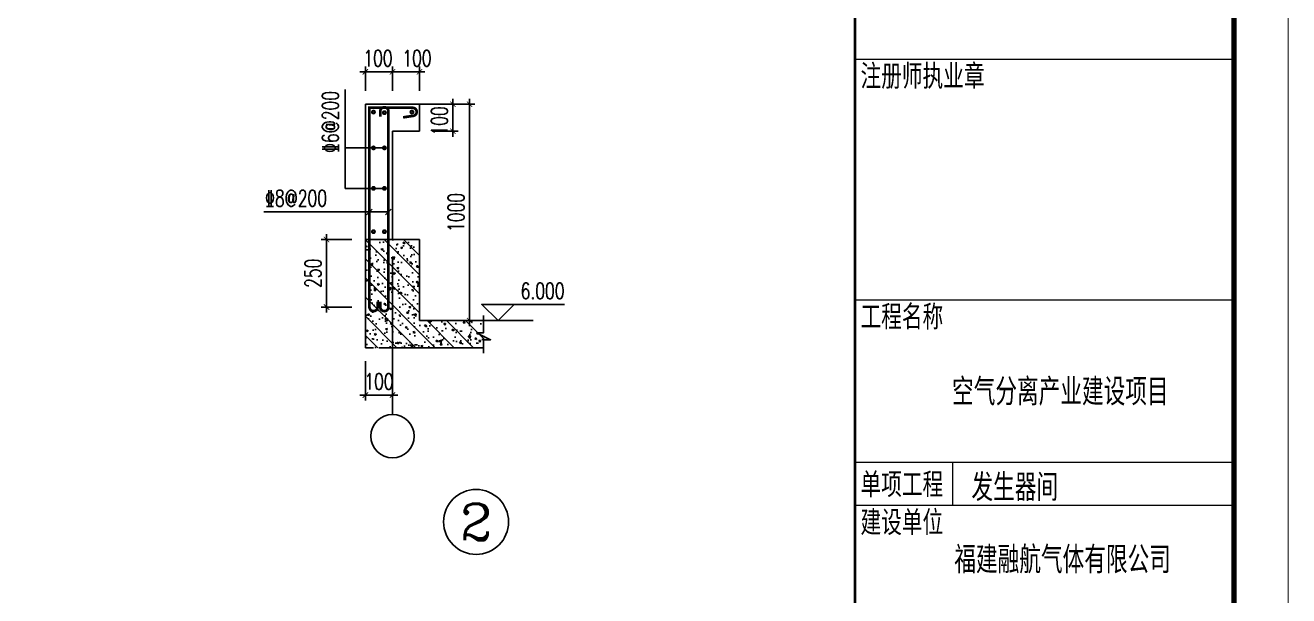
# Model space of a CAD drawing. Extents: x 959592 to 1105020, y -295412 to 379724.
# Drawn here: x 1004047 to 1027385, y -29867 to -19321 of the extents above; entities that cross this region are included whole.
import ezdxf
from ezdxf.enums import TextEntityAlignment as Align

# ---------------------------------------------------------------- set-up
doc = ezdxf.new("R2010")
doc.units = 0
doc.header["$LTSCALE"] = 1000
doc.header["$MEASUREMENT"] = 0
doc.linetypes.add('DASH', pattern=[0.35, 0.25, -0.1])
doc.layers.get('0').update_dxf_attribs({"linetype": 'CONTINUOUS'})
doc.layers.get('Defpoints').update_dxf_attribs({"linetype": 'CONTINUOUS', "lineweight": 5})
for name, color, linetype, lineweight in [('DIM', 3, 'CONTINUOUS', 5), ('FRAME', 3, 'CONTINUOUS', 5), ('PUB_TEXT', 7, 'CONTINUOUS', 5)]:
    doc.layers.add(name, color=color, linetype=linetype, lineweight=lineweight)
doc.layers.add('DIM_COLUMN', color=3, linetype='CONTINUOUS')
doc.layers.add('DIMENSION', color=3, linetype='CONTINUOUS')
doc.styles.add('_HZTXT', font='TXT', dxfattribs={"width": 0.8, "bigfont": 'HZTXT'})
doc.styles.add('COMPLEX', font='COMPLEX')
doc.styles.add('DXFS', font='txt.shx', dxfattribs={"width": 0.65, "bigfont": 'dxfs.shx'})
doc.styles.add('FRAME', font='simhei.ttf', dxfattribs={"width": 0.7})
doc.styles.add('TSSD_Dimension', font='TXT.shx', dxfattribs={"width": 0.7, "bigfont": 'hztxt.shx'})
doc.dimstyles.new('TSSD_20_100', dxfattribs={"dimtxt": 300, "dimasz": 100, "dimexe": 100, "dimexo": 250, "dimgap": 100, "dimtad": 1, "dimdec": 0, "dimlfac": 0.2, "dimzin": 0, "dimdsep": 46, "dimtxsty": 'TSSD_Dimension', "dimblk": 'ARCHTICK', "dimcen": 0, "dimdle": 100, "dimclrt": 7, "dimadec": 0, "dimazin": 0, "dimtfac": 1, "dimtdec": 0, "dimtix": 1, "dimtmove": 2, "dimatfit": 3, "dimfxl": 1, "dimtolj": 1, "dimtzin": 0, "dimarcsym": 0})

# ---------------------------------------------------------------- blocks, each defined once
blk = doc.blocks.new('_ARCHTICK')
at = {"color": 0, "linetype": 'ByBlock', "const_width": 0.15}
blk.add_lwpolyline([(-0.5, -0.5), (0.5, 0.5)], dxfattribs=at)
blk = doc.blocks.new('*D192')
at = {"layer": 'Defpoints', "color": 0, "transparency": 16777216}
for p in [(1009612.190076, -23281.273577), (1010329.354357, -23281.273577), (1010329.354357, -24531.273577)]:
    blk.add_point(p, dxfattribs=at)
at = {"layer": 'DIM', "color": 0, "lineweight": -2, "transparency": 16777216}
for p, q in [((1010079.354357, -23281.273577), (1009512.190076, -23281.273577)), ((1009612.190076, -24631.273577), (1009612.190076, -23181.273577)), ((1010079.354357, -24531.273577), (1009512.190076, -24531.273577))]:
    blk.add_line(p, q, dxfattribs=at)
at = {"layer": 'DIM', "color": 0, "lineweight": -2, "transparency": 16777216, "xscale": 100, "yscale": 100, "zscale": 100}
for p, rotation in [((1009612.190076, -23281.273577), 90), ((1009612.190076, -24531.273577), 270)]:
    blk.add_blockref('_ARCHTICK', p, dxfattribs=dict(at, rotation=rotation))
at = {"layer": 'DIM', "color": 7, "transparency": 16777216, "insert": (1009362.190076, -23906.273577), "char_height": 300, "attachment_point": 5, "rotation": 90, "style": 'TSSD_Dimension'}
blk.add_mtext('\\A1;250', dxfattribs=at)
blk = doc.blocks.new('*D193')
at = {"layer": 'Defpoints', "color": 0, "transparency": 16777216}
for p in [(1010329.354357, -25281.273577), (1010829.354357, -25281.273577), (1010829.354357, -26156.827893)]:
    blk.add_point(p, dxfattribs=at)
at = {"layer": 'DIM', "color": 0, "lineweight": -2, "transparency": 16777216}
for p, q in [((1010329.354357, -25531.273577), (1010329.354357, -26256.827893)), ((1010829.354357, -25531.273577), (1010829.354357, -26256.827893)), ((1010329.354357, -26156.827893), (1010229.354357, -26156.827893)), ((1010329.354357, -26156.827893), (1010829.354357, -26156.827893)), ((1010829.354357, -26156.827893), (1010929.354357, -26156.827893))]:
    blk.add_line(p, q, dxfattribs=at)
at = {"layer": 'DIM', "color": 0, "lineweight": -2, "transparency": 16777216, "xscale": 100, "yscale": 100, "zscale": 100}
blk.add_blockref('_ARCHTICK', (1010329.354357, -26156.827893), dxfattribs=at)
at = {"layer": 'DIM', "color": 0, "lineweight": -2, "transparency": 16777216, "xscale": 100, "yscale": 100, "zscale": 100, "rotation": 180}
blk.add_blockref('_ARCHTICK', (1010829.354357, -26156.827893), dxfattribs=at)
at = {"layer": 'DIM', "color": 7, "transparency": 16777216, "insert": (1010579.354357, -25906.827893), "char_height": 300, "attachment_point": 5, "style": 'TSSD_Dimension'}
blk.add_mtext('\\A1;100', dxfattribs=at)
blk = doc.blocks.new('轴号')
at = {"layer": 'DIMENSION'}
blk.add_circle((0, -400), 400, dxfattribs=at)
at = {"layer": 'DIMENSION', "style": 'COMPLEX', "width": 1.041667}
blk.add_attdef('A', text='', height=448, dxfattribs=at).set_placement((-200, -624), (200, -624), align=Align.FIT)
blk = doc.blocks.new('*D194')
at = {"layer": 'Defpoints', "color": 0, "transparency": 16777216}
for p in [(1010829.354357, -20181.273577), (1010829.354357, -20781.273577), (1011329.354357, -20781.273577)]:
    blk.add_point(p, dxfattribs=at)
at = {"layer": 'DIM', "color": 0, "lineweight": -2, "transparency": 16777216}
for p, q in [((1011429.354357, -20181.273577), (1010729.354357, -20181.273577)), ((1010829.354357, -20531.273577), (1010829.354357, -20081.273577)), ((1011329.354357, -20531.273577), (1011329.354357, -20081.273577))]:
    blk.add_line(p, q, dxfattribs=at)
at = {"layer": 'DIM', "color": 0, "lineweight": -2, "transparency": 16777216, "xscale": 100, "yscale": 100, "zscale": 100, "rotation": 180}
blk.add_blockref('_ARCHTICK', (1010829.354357, -20181.273577), dxfattribs=at)
at = {"layer": 'DIM', "color": 0, "lineweight": -2, "transparency": 16777216, "xscale": 100, "yscale": 100, "zscale": 100}
blk.add_blockref('_ARCHTICK', (1011329.354357, -20181.273577), dxfattribs=at)
at = {"layer": 'DIM', "color": 7, "transparency": 16777216, "insert": (1011281.627085, -19931.273577), "char_height": 300, "attachment_point": 5, "style": 'TSSD_Dimension'}
blk.add_mtext('\\A1;100', dxfattribs=at)
blk = doc.blocks.new('*D195')
at = {"layer": 'Defpoints', "color": 0, "transparency": 16777216}
for p in [(1011053.41521, -20781.273577), (1012253.273269, -20781.273577), (1011553.41521, -24781.273577)]:
    blk.add_point(p, dxfattribs=at)
at = {"layer": 'DIM', "color": 0, "lineweight": -2, "transparency": 16777216}
for p, q in [((1012253.273269, -24881.273577), (1012253.273269, -20681.273577)), ((1011303.41521, -20781.273577), (1012353.273269, -20781.273577)), ((1011803.41521, -24781.273577), (1012353.273269, -24781.273577))]:
    blk.add_line(p, q, dxfattribs=at)
at = {"layer": 'DIM', "color": 0, "lineweight": -2, "transparency": 16777216, "xscale": 100, "yscale": 100, "zscale": 100}
for p, rotation in [((1012253.273269, -20781.273577), 90), ((1012253.273269, -24781.273577), 270)]:
    blk.add_blockref('_ARCHTICK', p, dxfattribs=dict(at, rotation=rotation))
at = {"layer": 'DIM', "color": 7, "transparency": 16777216, "insert": (1012003.273269, -22781.273577), "char_height": 300, "attachment_point": 5, "rotation": 90, "style": 'TSSD_Dimension'}
blk.add_mtext('\\A1;1000', dxfattribs=at)
blk = doc.blocks.new('*D196')
at = {"layer": 'Defpoints', "color": 0, "transparency": 16777216}
for p in [(1010329.354357, -20181.273577), (1010329.354357, -20781.273577), (1010829.354357, -20781.273577)]:
    blk.add_point(p, dxfattribs=at)
at = {"layer": 'DIM', "color": 0, "lineweight": -2, "transparency": 16777216}
for p, q in [((1010929.354357, -20181.273577), (1010229.354357, -20181.273577)), ((1010329.354357, -20531.273577), (1010329.354357, -20081.273577)), ((1010829.354357, -20531.273577), (1010829.354357, -20081.273577))]:
    blk.add_line(p, q, dxfattribs=at)
at = {"layer": 'DIM', "color": 0, "lineweight": -2, "transparency": 16777216, "xscale": 100, "yscale": 100, "zscale": 100, "rotation": 180}
blk.add_blockref('_ARCHTICK', (1010329.354357, -20181.273577), dxfattribs=at)
at = {"layer": 'DIM', "color": 0, "lineweight": -2, "transparency": 16777216, "xscale": 100, "yscale": 100, "zscale": 100}
blk.add_blockref('_ARCHTICK', (1010829.354357, -20181.273577), dxfattribs=at)
at = {"layer": 'DIM', "color": 7, "transparency": 16777216, "insert": (1010560.937184, -19931.273577), "char_height": 300, "attachment_point": 5, "style": 'TSSD_Dimension'}
blk.add_mtext('\\A1;100', dxfattribs=at)
blk = doc.blocks.new('*D197')
at = {"layer": 'Defpoints', "color": 0, "transparency": 16777216}
for p in [(1011329.354357, -20781.273577), (1011945.693061, -20781.273577), (1011329.354357, -21281.273577)]:
    blk.add_point(p, dxfattribs=at)
at = {"layer": 'DIM', "color": 0, "lineweight": -2, "transparency": 16777216}
for p, q in [((1011945.693061, -21381.273577), (1011945.693061, -20681.273577)), ((1011579.354357, -20781.273577), (1012045.693061, -20781.273577)), ((1011579.354357, -21281.273577), (1012045.693061, -21281.273577))]:
    blk.add_line(p, q, dxfattribs=at)
at = {"layer": 'DIM', "color": 0, "lineweight": -2, "transparency": 16777216, "xscale": 100, "yscale": 100, "zscale": 100}
for p, rotation in [((1011945.693061, -20781.273577), 90), ((1011945.693061, -21281.273577), 270)]:
    blk.add_blockref('_ARCHTICK', p, dxfattribs=dict(at, rotation=rotation))
at = {"layer": 'DIM', "color": 7, "transparency": 16777216, "insert": (1011695.693061, -21089.62252), "char_height": 300, "attachment_point": 5, "rotation": 90, "style": 'TSSD_Dimension'}
blk.add_mtext('\\A1;100', dxfattribs=at)
blk = doc.blocks.new('BW-43091906', base_point=(-152259, 7688))
at = {"layer": 'FRAME'}
for p, q in [((-93859, 31138), (-100859, 31138)), ((-93859, 26688), (-100859, 26688)), ((-93859, 23688), (-100859, 23688)), ((-99059, 23688), (-99059, 22888)), ((-93859, 22888), (-100859, 22888))]:
    blk.add_line(p, q, dxfattribs=at)
for points, const_width in [([(-152259, 49688), (-152259, 7688), (-92859, 7688), (-92859, 49688)], 20), ([(-149759, 48688), (-149759, 8688), (-93859, 8688), (-93859, 48688)], 100)]:
    blk.add_lwpolyline(points, close=True, dxfattribs=dict(at, const_width=const_width))
at = {"layer": 'FRAME', "const_width": 50}
blk.add_lwpolyline([(-100859, 48688), (-100859, 8688)], dxfattribs=at)
at = {"layer": 'FRAME', "char_height": 400, "attachment_point": 1, "style": 'FRAME'}
for s, insert, width in [('注册师执业章', (-100759, 31038), 3554.58), ('工程名称', (-100759, 26588), 2368.14), ('单项工程', (-100759, 23488), 2349.15), ('建设单位', (-100759, 22788), 2375.25)]:
    blk.add_mtext(s, dxfattribs=dict(at, insert=insert, width=width))
blk = doc.blocks.new('BW-43173463', base_point=(31168.899037, 16388.83329))
at = {"layer": 'PUB_TEXT', "style": '_HZTXT', "width": 0.8}
for s, p in [('空气分离产业建设项目', (31140.55258, 31643.183116)), ('福建融航气体有限公司', (31182.239468, 28538.176146))]:
    blk.add_text(s, height=500, dxfattribs=at).set_placement(p)

msp = doc.modelspace()

# ---------------------------------------------------------------- hatches: boundary and pattern name
at = {"layer": 'DIMENSION'}
h = msp.add_hatch(dxfattribs=at)
h.set_pattern_fill('ARMORED', color=253, scale=50, style=0)
h.set_pattern_definition([(310, (750403.46, 224265.07), (358.6301, 31.37607), [37.5, -412.5]), (5, (750403.46, 224265.07), (-69.37567, -376.09607), [30, -330]), (259.5486, (750433.35, 224267.68), (289.2547, -344.71977), [31.8701, -350.57106]), (313.8158, (750403.46, 224165.07), (533.6205, 82.7595), [56.25, -618.75]), (263.3644, (750447.93, 224171.96), (467.33135, -487.0589), [47.80514, -525.8565]), (8.8158, (750403.46, 224165.07), (467.331, -487.0593), [45, -495]), (339, (750453.46, 224190.07), (298.45353, 201.30945), [37.5, -412.5]), (34, (750453.46, 224190.07), (121.65767, -362.57502), [30, -330]), (288.5486, (750478.33, 224206.84), (420.1113, -161.26525), [31.8701, -350.57106]), (322.5, (750403.46, 224265.07), (6.079928, -166.446927), [0, -326, 0, -335, 0, -331.25]), (352.5, (750403.46, 224265.07), (131.53477, -197.20586), [0, -191, 0, -318.5, 0, -126.25]), (32.5, (750291.96, 224265.07), (266.91122, 11.277436), [0, -125, 0, -390, 0, -517.5]), (42.5, (750241.96, 224265.07), (291.59308, -50.05249), [0, -162.5, 0, -259, 0, -367.5]), (315, (750403.46, 224265.07), (-176.7767, -176.7767), [])])
h.paths.add_polyline_path([(1012508.564, -24781.274), (1012508.564, -25001.666), (1012383.564, -25001.666), (1012642.992, -25126.666), (1012508.564, -25126.666), (1012508.564, -25281.274), (1011278.57, -25281.274), (1010829.354, -25281.274), (1010329.354, -25281.274), (1010329.354, -23281.274), (1011329.354, -23281.274), (1011329.354, -24781.274)])

# ---------------------------------------------------------------- linework, layer by layer
at = {"layer": 'DIM_COLUMN'}
for p, q in [((1010351.321, -22825.536), (1010457.387, -22719.47)), ((1010701.321, -22825.536), (1010807.387, -22719.47))]:
    msp.add_line(p, q, dxfattribs=at)
at = {"layer": 'DIMENSION'}
for p, q in [((1009956.929, -22335.798), (1009956.929, -20507.992)), ((1010329.354, -20781.274), (1010329.354, -23281.274)), ((1010829.354, -20781.274), (1010329.354, -20781.274)), ((1010829.354, -20781.274), (1011329.354, -20781.274)), ((1011329.354, -20781.274), (1011329.354, -21281.274)), ((1010829.354, -23281.274), (1010829.354, -21281.274)), ((1011329.354, -21281.274), (1010829.354, -21281.274)), ((1010680.636, -21587.992), (1009956.929, -21587.992)), ((1010680.636, -22335.798), (1009956.929, -22335.798)), ((1010754.354, -22772.503), (1008451.497, -22772.503)), ((1010329.354, -25281.274), (1010329.354, -23281.274)), ((1011329.354, -23281.274), (1010329.354, -23281.274)), ((1011329.354, -24781.274), (1011329.354, -23281.274)), ((1010829.354, -26516.734), (1010829.354, -23638.921)), ((1011329.354, -24781.274), (1013427.263, -24781.274)), ((1010829.354, -25281.274), (1012508.564, -25281.274)), ((1011278.57, -25281.274), (1012508.564, -25281.274))]:
    msp.add_line(p, q, dxfattribs=at)
at = {"layer": 'DIMENSION', "linetype": 'DASH'}
msp.add_line((1010829.354, -25281.274), (1010329.354, -25281.274), dxfattribs=at)
at = {"layer": 'DIMENSION', "color": 1, "const_width": 50}
for points in [[(1011025.161, -21023.768), (1011202.22, -20996.68, 1), (1011202.22, -20846.68), (1010404.354, -20846.68), (1010404.354, -24531.274, 1), (1010554.354, -24531.274), (1010554.354, -24431.274)], [(1010604.354, -21012.321), (1010604.354, -20912.321, -1), (1010754.354, -20912.321), (1010754.354, -24531.274, -1), (1010604.354, -24531.274), (1010604.354, -24431.274)]]:
    msp.add_lwpolyline(points, format="xyb", dxfattribs=at)
for points in [[(1010458.073, -20925.815, 1), (1010498.073, -20925.815, 1)], [(1010660.636, -20936.657, 1), (1010700.636, -20936.657, 1)], [(1011168.624, -20925.815, 1), (1011208.624, -20925.815, 1)], [(1010458.073, -21587.992, 1), (1010498.073, -21587.992, 1)], [(1010660.636, -21587.992, 1), (1010700.636, -21587.992, 1)], [(1010458.073, -22335.798, 1), (1010498.073, -22335.798, 1)], [(1010660.636, -22335.798, 1), (1010700.636, -22335.798, 1)], [(1010458.073, -23136.651, 1), (1010498.073, -23136.651, 1)], [(1010660.636, -23136.651, 1), (1010700.636, -23136.651, 1)]]:
    msp.add_lwpolyline(points, format="xyb", close=True, dxfattribs=at)
at = {"layer": 'DIMENSION'}
for points in [[(1013079.356, -24481.274), (1012779.356, -24781.274), (1012479.356, -24481.274), (1014007.343, -24481.274)], [(1012508.564, -25381.819), (1012508.564, -25134.373), (1012642.992, -25134.373), (1012383.564, -25009.373), (1012508.564, -25009.373), (1012508.564, -24684.107)]]:
    msp.add_lwpolyline(points, dxfattribs=at)

# ---------------------------------------------------------------- block references
for name, p in [('BW-43091906', (967975.021, -43401.811)), ('BW-43173463', (1021194.803, -41602.841)), ('轴号', (1010829.354, -26516.734))]:
    msp.add_blockref(name, p, dxfattribs=at)
ref = msp.add_blockref('轴号', (1012373.716, -27902.819), dxfattribs=dict(at, xscale=1.5, yscale=1.5, zscale=1.5))
ref.add_attrib('A', '2', dxfattribs={"height": 672, "style": 'COMPLEX', "width": 1.339286}).set_placement((1012073.716, -28838.819), (1012673.716, -28838.819), align=Align.FIT)

# ---------------------------------------------------------------- texts
at = {"layer": 'DIMENSION', "style": 'DXFS', "width": 0.7}
msp.add_text('%%1326@200', height=300, rotation=90, dxfattribs=at).set_placement((1009832.354, -21679.413))
msp.add_text('%%1328@200', height=300, dxfattribs=at).set_placement((1008477.383, -22669.695))
msp.add_text('6.000', height=300, dxfattribs=at).set_placement((1014007.343, -24381.274), align=Align.RIGHT)
at = {"layer": 'PUB_TEXT', "color": 2, "style": '_HZTXT', "width": 0.8}
msp.add_text('发生器间', height=500, dxfattribs=at).set_placement((1021524.258, -28115.351))

# ---------------------------------------------------------------- dimensions: what is measured, and where the dimension line sits
at = {"layer": 'DIM'}
for base, p1, p2, picture, middle in [((1010329.354, -20181.274), (1010829.354, -20781.274), (1010329.354, -20781.274), '*D196', (1010560.937, -19931.274)), ((1010829.354, -20181.274), (1011329.354, -20781.274), (1010829.354, -20781.274), '*D194', (1011281.627, -19931.274))]:
    dim = msp.add_linear_dim(base=base, p1=p1, p2=p2, dimstyle='TSSD_20_100', dxfattribs=at)
    dim.commit()
    dim.dimension.update_dxf_attribs({"geometry": picture, "text_midpoint": middle, "dimtype": 160})
dim = msp.add_linear_dim(base=(1012253.273, -20781.274), p1=(1011553.415, -24781.274), p2=(1011053.415, -20781.274), angle=270, text='1000', dimstyle='TSSD_20_100', dxfattribs=at)
dim.commit()
dim.dimension.update_dxf_attribs({"geometry": '*D195', "text_midpoint": (1012003.273, -22781.274)})
dim = msp.add_linear_dim(base=(1011945.693, -20781.274), p1=(1011329.354, -21281.274), p2=(1011329.354, -20781.274), angle=90, dimstyle='TSSD_20_100', dxfattribs=at)
dim.commit()
dim.dimension.update_dxf_attribs({"geometry": '*D197', "text_midpoint": (1011695.693, -21089.623), "dimtype": 160})
for base, p1, p2, angle, picture, middle in [((1009612.19, -23281.274), (1010329.354, -24531.274), (1010329.354, -23281.274), 90, '*D192', (1009362.19, -23906.274)), ((1010829.354, -26156.828), (1010329.354, -25281.274), (1010829.354, -25281.274), 180, '*D193', (1010579.354, -25906.828))]:
    dim = msp.add_linear_dim(base=base, p1=p1, p2=p2, angle=angle, dimstyle='TSSD_20_100', dxfattribs=at)
    dim.commit()
    dim.dimension.update_dxf_attribs({"geometry": picture, "text_midpoint": middle})

doc.saveas('drawing.dxf')
